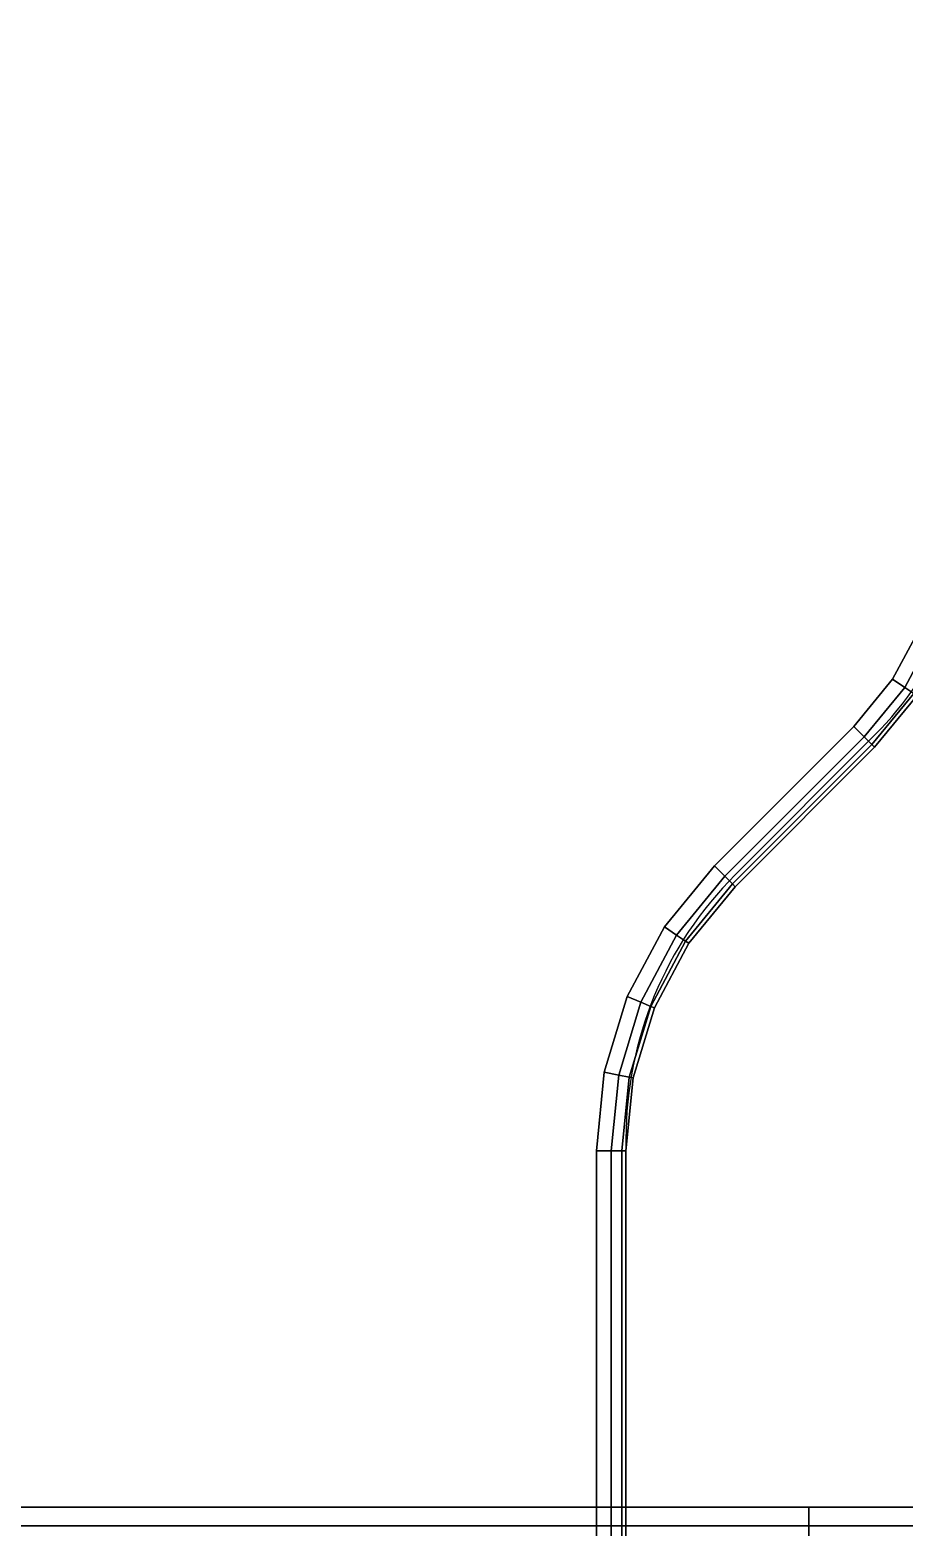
# Model space of a CAD drawing. Extents: x -170 to 1783, y -20 to 1205.
# Drawn here: x 572.45 to 575.96, y 260.56 to 266.57 of the extents above; entities that cross this region are included whole.
import ezdxf

# ---------------------------------------------------------------- set-up
doc = ezdxf.new("R2010")
doc.units = 0
doc.header["$LTSCALE"] = 96
doc.header["$MEASUREMENT"] = 0
for name, color, linetype in [('A-FURN-3-WKSF-BRACKET', 7, 'Continuous'), ('A-FURN-3-WKSF-TOP', 7, 'Continuous'), ('A-FURN-3-WKSF-TRIM', 7, 'Continuous'), ('A-FURN-P-WKSF', 7, 'Continuous'), ('A-FURN-P-WKSF-SUPPORT', 7, 'Continuous'), ('MAIN_WKSURF', 7, 'Continuous'), ('MAIN_WRKSFC-SUPP', 7, 'Continuous')]:
    doc.layers.add(name, color=color, linetype=linetype)

# ---------------------------------------------------------------- blocks, each defined once
blk = doc.blocks.new('EC-WYC-46-2424-T')
at = {"layer": 'A-FURN-3-WKSF-TOP', "color": 60, "linetype": 'Continuous'}
for points, invisible_edges in [([(46.632, -0.118, 27.75), (13.78, -23.882, 27.75), (15.1294, -23.9704, 27.75), (16.4557, -24.2343, 27.75)], 9), ([(46.632, -0.118, 27.75), (28.0666, -0.118, 27.75), (27.8228, -0.142, 27.75), (13.78, -23.882, 27.75)], 12), ([(46.632, -0.118, 29), (13.78, -23.882, 29), (27.8228, -0.142, 29), (28.0666, -0.118, 29)], 3), ([(46.632, -0.118, 29), (16.4557, -24.2343, 29), (15.1294, -23.9704, 29), (13.78, -23.882, 29)], 9), ([(18.949, -25.267, 27.75), (46.632, -0.118, 27.75), (16.4557, -24.2343, 27.75), (17.7362, -24.6689, 27.75)], 3), ([(18.949, -25.267, 29), (17.7362, -24.6689, 29), (16.4557, -24.2343, 29), (46.632, -0.118, 29)], 12), ([(46.632, -0.118, 27.75), (18.949, -25.267, 27.75), (20.0734, -26.0183, 27.75), (21.0901, -26.9099, 27.75)], 9), ([(46.632, -0.118, 29), (21.0901, -26.9099, 29), (20.0734, -26.0183, 29), (18.949, -25.267, 29)], 9), ([(21.0901, -26.9099, 27.75), (47.257, -0.2855, 27.75), (46.9555, -0.1606, 27.75), (46.632, -0.118, 27.75)], 9), ([(21.0901, -26.9099, 29), (46.632, -0.118, 29), (46.9555, -0.1606, 29), (47.257, -0.2855, 29)], 9), ([(47.257, -0.2855, 27.75), (21.0901, -26.9099, 27.75), (47.7145, -0.743, 27.75), (47.5159, -0.4841, 27.75)], 3), ([(47.257, -0.2855, 29), (47.5159, -0.4841, 29), (47.7145, -0.743, 29), (21.0901, -26.9099, 29)], 12), ([(21.0901, -26.9099, 27.75), (47.882, -1.368, 27.75), (47.8394, -1.0445, 27.75), (47.7145, -0.743, 27.75)], 9), ([(21.0901, -26.9099, 29), (47.7145, -0.743, 29), (47.8394, -1.0445, 29), (47.882, -1.368, 29)], 9), ([(47.882, -1.368, 27.75), (21.0901, -26.9099, 27.75), (21.9817, -27.9266, 27.75), (22.733, -29.051, 27.75)], 9), ([(47.882, -1.368, 29), (22.733, -29.051, 29), (21.9817, -27.9266, 29), (21.0901, -26.9099, 29)], 9), ([(22.733, -29.051, 27.75), (23.3311, -30.2638, 27.75), (23.7657, -31.5443, 27.75), (47.882, -1.368, 27.75)], 12), ([(22.733, -29.051, 29), (47.882, -1.368, 29), (23.7657, -31.5443, 29), (23.3311, -30.2638, 29)], 3), ([(47.882, -1.368, 27.75), (23.7657, -31.5443, 27.75), (24.0296, -32.8706, 27.75), (24.118, -34.22, 27.75)], 9), ([(47.882, -1.368, 29), (24.118, -34.22, 29), (24.0296, -32.8706, 29), (23.7657, -31.5443, 29)], 9), ([(47.882, -1.368, 27.75), (24.118, -34.22, 27.75), (47.858, -20.2252, 27.75), (47.882, -19.9814, 27.75)], 3), ([(47.882, -1.368, 29), (47.882, -19.9814, 29), (47.858, -20.2252, 29), (24.118, -34.22, 29)], 12), ([(47.6713, -20.6758, 27.75), (47.7869, -20.4597, 27.75), (47.858, -20.2252, 27.75), (24.118, -34.22, 27.75)], 12), ([(47.6713, -20.6758, 29), (24.118, -34.22, 29), (47.858, -20.2252, 29), (47.7869, -20.4597, 29)], 3), ([(24.118, -34.22, 27.75), (46.9559, -21.4252, 27.75), (47.5159, -20.8652, 27.75), (47.6713, -20.6758, 27.75)], 9), ([(24.118, -34.22, 29), (47.6713, -20.6758, 29), (47.5159, -20.8652, 29), (46.9559, -21.4252, 29)], 9), ([(46.6052, -21.9501, 27.75), (46.7547, -21.6704, 27.75), (46.9559, -21.4252, 27.75), (24.118, -34.22, 27.75)], 12), ([(46.6052, -21.9501, 29), (24.118, -34.22, 29), (46.9559, -21.4252, 29), (46.7547, -21.6704, 29)], 3), ([(24.118, -34.22, 27.75), (46.482, -22.5693, 27.75), (46.5131, -22.2537, 27.75), (46.6052, -21.9501, 27.75)], 9), ([(24.118, -34.22, 29), (46.6052, -21.9501, 29), (46.5131, -22.2537, 29), (46.482, -22.5693, 29)], 9), ([(46.482, -22.5693, 27.75), (24.118, -34.22, 27.75), (46.5131, -25.8423, 27.75), (46.482, -25.5267, 27.75)], 3), ([(46.482, -22.5693, 29), (46.482, -25.5267, 29), (46.5131, -25.8423, 29), (24.118, -34.22, 29)], 12)]:
    blk.add_3dface(points, dxfattribs=dict(at, invisible_edges=invisible_edges))
at = {"layer": 'A-FURN-3-WKSF-TRIM', "color": 40, "linetype": 'Continuous'}
for points in [[(47.6713, -20.6758, 27.75), (47.7204, -20.7086, 27.7658), (47.8414, -20.4823, 27.7658), (47.7869, -20.4597, 27.75)], [(47.7204, -20.7086, 28.9842), (47.6713, -20.6758, 29), (47.7869, -20.4597, 29), (47.8414, -20.4823, 28.9842)], [(47.5159, -20.8652, 27.75), (47.5576, -20.907, 27.7658), (47.7204, -20.7086, 27.7658), (47.6713, -20.6758, 27.75)], [(47.5576, -20.907, 28.9842), (47.5159, -20.8652, 29), (47.6713, -20.6758, 29), (47.7204, -20.7086, 28.9842)], [(47.5576, -20.907, 27.7658), (47.5881, -20.9375, 27.809), (47.7563, -20.7326, 27.809), (47.7204, -20.7086, 27.7658)], [(47.5881, -20.9375, 28.941), (47.5576, -20.907, 28.9842), (47.7204, -20.7086, 28.9842), (47.7563, -20.7326, 28.941)], [(47.5881, -20.9375, 27.809), (47.5993, -20.9487, 27.868), (47.7695, -20.7414, 27.868), (47.7563, -20.7326, 27.809)], [(47.5993, -20.9487, 28.882), (47.5881, -20.9375, 28.941), (47.7563, -20.7326, 28.941), (47.7695, -20.7414, 28.882)], [(47.5993, -20.9487, 27.868), (47.5993, -20.9487, 28.882), (47.7695, -20.7414, 28.882), (47.7695, -20.7414, 27.868)], [(47.5159, -20.8652, 29), (47.5576, -20.907, 28.9842), (46.9976, -21.4669, 28.9842), (46.9559, -21.4252, 29)], [(47.5576, -20.907, 27.7658), (47.5159, -20.8652, 27.75), (46.9559, -21.4252, 27.75), (46.9976, -21.4669, 27.7658)], [(47.5576, -20.907, 28.9842), (47.5881, -20.9375, 28.941), (47.0282, -21.4975, 28.941), (46.9976, -21.4669, 28.9842)], [(47.5881, -20.9375, 27.809), (47.5576, -20.907, 27.7658), (46.9976, -21.4669, 27.7658), (47.0282, -21.4975, 27.809)], [(47.5881, -20.9375, 28.941), (47.5993, -20.9487, 28.882), (47.0393, -21.5087, 28.882), (47.0282, -21.4975, 28.941)], [(47.5993, -20.9487, 27.868), (47.5881, -20.9375, 27.809), (47.0282, -21.4975, 27.809), (47.0393, -21.5087, 27.868)], [(47.5993, -20.9487, 28.882), (47.5993, -20.9487, 27.868), (47.0393, -21.5087, 27.868), (47.0393, -21.5087, 28.882)], [(46.7547, -21.6704, 27.75), (46.8037, -21.7032, 27.7658), (46.9976, -21.4669, 27.7658), (46.9559, -21.4252, 27.75)], [(46.8037, -21.7032, 28.9842), (46.7547, -21.6704, 29), (46.9559, -21.4252, 29), (46.9976, -21.4669, 28.9842)], [(46.8037, -21.7032, 27.7658), (46.8396, -21.7272, 27.809), (47.0282, -21.4975, 27.809), (46.9976, -21.4669, 27.7658)], [(46.8396, -21.7272, 28.941), (46.8037, -21.7032, 28.9842), (46.9976, -21.4669, 28.9842), (47.0282, -21.4975, 28.941)], [(46.8396, -21.7272, 27.809), (46.8528, -21.736, 27.868), (47.0393, -21.5087, 27.868), (47.0282, -21.4975, 27.809)], [(46.8528, -21.736, 28.882), (46.8396, -21.7272, 28.941), (47.0282, -21.4975, 28.941), (47.0393, -21.5087, 28.882)], [(46.8528, -21.736, 27.868), (46.8528, -21.736, 28.882), (47.0393, -21.5087, 28.882), (47.0393, -21.5087, 27.868)], [(46.6052, -21.9501, 27.75), (46.6597, -21.9727, 27.7658), (46.8037, -21.7032, 27.7658), (46.7547, -21.6704, 27.75)], [(46.6597, -21.9727, 28.9842), (46.6052, -21.9501, 29), (46.7547, -21.6704, 29), (46.8037, -21.7032, 28.9842)], [(46.6597, -21.9727, 27.7658), (46.6996, -21.9892, 27.809), (46.8396, -21.7272, 27.809), (46.8037, -21.7032, 27.7658)], [(46.6996, -21.9892, 28.941), (46.6597, -21.9727, 28.9842), (46.8037, -21.7032, 28.9842), (46.8396, -21.7272, 28.941)], [(46.6996, -21.9892, 27.809), (46.7142, -21.9953, 27.868), (46.8528, -21.736, 27.868), (46.8396, -21.7272, 27.809)], [(46.7142, -21.9953, 28.882), (46.6996, -21.9892, 28.941), (46.8396, -21.7272, 28.941), (46.8528, -21.736, 28.882)], [(46.7142, -21.9953, 27.868), (46.7142, -21.9953, 28.882), (46.8528, -21.736, 28.882), (46.8528, -21.736, 27.868)], [(46.5131, -22.2537, 27.75), (46.571, -22.2652, 27.7658), (46.6597, -21.9727, 27.7658), (46.6052, -21.9501, 27.75)], [(46.571, -22.2652, 28.9842), (46.5131, -22.2537, 29), (46.6052, -21.9501, 29), (46.6597, -21.9727, 28.9842)], [(46.571, -22.2652, 27.7658), (46.6133, -22.2736, 27.809), (46.6996, -21.9892, 27.809), (46.6597, -21.9727, 27.7658)], [(46.6133, -22.2736, 28.941), (46.571, -22.2652, 28.9842), (46.6597, -21.9727, 28.9842), (46.6996, -21.9892, 28.941)], [(46.6133, -22.2736, 27.809), (46.6288, -22.2767, 27.868), (46.7142, -21.9953, 27.868), (46.6996, -21.9892, 27.809)], [(46.6288, -22.2767, 28.882), (46.6133, -22.2736, 28.941), (46.6996, -21.9892, 28.941), (46.7142, -21.9953, 28.882)], [(46.6288, -22.2767, 27.868), (46.6288, -22.2767, 28.882), (46.7142, -21.9953, 28.882), (46.7142, -21.9953, 27.868)], [(46.482, -22.5693, 27.75), (46.541, -22.5693, 27.7658), (46.571, -22.2652, 27.7658), (46.5131, -22.2537, 27.75)], [(46.541, -22.5693, 28.9842), (46.482, -22.5693, 29), (46.5131, -22.2537, 29), (46.571, -22.2652, 28.9842)], [(46.541, -22.5693, 27.7658), (46.5842, -22.5693, 27.809), (46.6133, -22.2736, 27.809), (46.571, -22.2652, 27.7658)], [(46.5842, -22.5693, 28.941), (46.541, -22.5693, 28.9842), (46.571, -22.2652, 28.9842), (46.6133, -22.2736, 28.941)], [(46.5842, -22.5693, 27.809), (46.6, -22.5693, 27.868), (46.6288, -22.2767, 27.868), (46.6133, -22.2736, 27.809)], [(46.6, -22.5693, 28.882), (46.5842, -22.5693, 28.941), (46.6133, -22.2736, 28.941), (46.6288, -22.2767, 28.882)], [(46.6, -22.5693, 27.868), (46.6, -22.5693, 28.882), (46.6288, -22.2767, 28.882), (46.6288, -22.2767, 27.868)], [(46.482, -22.5693, 29), (46.541, -22.5693, 28.9842), (46.541, -25.5267, 28.9842), (46.482, -25.5267, 29)], [(46.541, -22.5693, 27.7658), (46.482, -22.5693, 27.75), (46.482, -25.5267, 27.75), (46.541, -25.5267, 27.7658)], [(46.541, -22.5693, 28.9842), (46.5842, -22.5693, 28.941), (46.5842, -25.5267, 28.941), (46.541, -25.5267, 28.9842)], [(46.5842, -22.5693, 27.809), (46.541, -22.5693, 27.7658), (46.541, -25.5267, 27.7658), (46.5842, -25.5267, 27.809)], [(46.5842, -22.5693, 28.941), (46.6, -22.5693, 28.882), (46.6, -25.5267, 28.882), (46.5842, -25.5267, 28.941)], [(46.6, -22.5693, 27.868), (46.5842, -22.5693, 27.809), (46.5842, -25.5267, 27.809), (46.6, -25.5267, 27.868)], [(46.6, -22.5693, 28.882), (46.6, -22.5693, 27.868), (46.6, -25.5267, 27.868), (46.6, -25.5267, 28.882)]]:
    blk.add_3dface(points, dxfattribs=at)
at = {"layer": 'A-FURN-P-WKSF', "color": 7, "linetype": 'Continuous'}
for p, q in [((47.0393, -21.4607), (47.5993, -20.9007)), ((46.6, -22.5213), (46.6, -25.4787))]:
    blk.add_line(p, q, dxfattribs=at)
for centre, radius, start, end in [((46.632, -19.9334), 1.368, 315, 360), ((48.1, -22.5213), 1.5, 135, 180)]:
    blk.add_arc(centre, radius, start, end, dxfattribs=at)
blk = doc.blocks.new('EC-JUS-CANT-L-CH')
at = {"layer": 'A-FURN-3-WKSF-BRACKET', "color": 30, "linetype": 'Continuous'}
for points in [[(0, 0, 28), (0.075, 0, 28), (0.075, -0.665, 28), (0, -0.665, 28)], [(0, -0.665, 19.075), (0.075, -0.665, 19.075), (0.075, 0, 19.075), (0, 0, 19.075)], [(0, -0.665, 28.075), (1.62, -0.665, 28.075), (1.62, -15.915, 28.075), (0, -15.915, 28.075)], [(0, -0.665, 28.075), (0.075, -0.665, 28), (1.62, -0.665, 28), (1.62, -0.665, 28.075)], [(0, -15.915, 28.075), (0.075, -15.915, 28), (0.075, -0.665, 28), (0, -0.665, 28.075)], [(0, -15.915, 27.487), (0.075, -15.915, 27.487), (0.075, -0.665, 19.075), (0, -0.665, 19.075)], [(0.075, -15.915, 28), (1.62, -15.915, 28), (1.62, -0.665, 28), (0.075, -0.665, 28)], [(0.075, -15.915, 27.562), (0.5, -15.915, 27.562), (0.5, -0.665, 19.15), (0.075, -0.665, 19.15)], [(0.075, -0.665, 19.075), (0.5, -0.665, 19.075), (0.5, -15.915, 27.487), (0.075, -15.915, 27.487)], [(0.075, -0.665, 19.075), (0.075, -0.665, 19.15), (0.5, -0.665, 19.15), (0.5, -0.665, 19.075)]]:
    blk.add_3dface(points, dxfattribs=at)
for points, invisible_edges in [([(0, 0, 28), (0, -0.665, 28), (0, 0, 19.075)], 2), ([(0, -0.665, 28.075), (0, -0.665, 19.075), (0, 0, 19.075)], 13), ([(0.075, 0, 19.075), (0.075, -0.665, 28), (0.075, 0, 28)], 1), ([(0.075, -0.665, 28), (0.075, 0, 19.075), (0.075, -0.665, 19.075)], 13), ([(0, -1.203, 25.2747), (0, -1.1832, 25.2564), (0, -1.1664, 25.2353), (0, -0.665, 28.075)], 12), ([(0, -1.1664, 25.2353), (0, -1.1529, 25.212), (0, -1.143, 25.1869), (0, -0.665, 28.075)], 12), ([(0, -1.143, 25.1869), (0, -1.137, 25.1607), (0, -1.135, 25.1338), (0, -0.665, 28.075)], 12), ([(0, -2.8238, 26.5573), (0, -2.8061, 26.5475), (0, -2.7897, 26.5359), (0, -0.665, 28.075)], 12), ([(0, -1.3014, 24.1367), (0, -1.3678, 24.1441), (0, -1.427, 24.1753), (0, -0.665, 19.075)], 12), ([(0, -1.183, 24.1939), (0, -1.2368, 24.1541), (0, -1.3014, 24.1367), (0, -0.665, 19.075)], 12), ([(0, -1.135, 24.3162), (0, -1.1474, 24.2505), (0, -1.183, 24.1939), (0, -0.665, 19.075)], 12), ([(0, -0.665, 28.075), (0, -1.135, 25.1338), (0, -1.135, 24.3162), (0, -0.665, 19.075)], 13), ([(0, -15.915, 27.487), (0, -3.9302, 26.575), (0, -2.9017, 26.575), (0, -0.665, 28.075)], 13), ([(0, -0.665, 19.075), (0, -1.427, 24.1753), (0, -4.0422, 26.2541), (0, -15.915, 27.487)], 5), ([(0, -2.8617, 26.5705), (0, -2.8424, 26.5649), (0, -2.8238, 26.5573), (0, -0.665, 28.075)], 12), ([(0, -2.9017, 26.575), (0, -2.8816, 26.5739), (0, -2.8617, 26.5705), (0, -0.665, 28.075)], 12), ([(0, -2.7897, 26.5359), (0, -1.203, 25.2747), (0, -0.665, 28.075)], 14), ([(0, -15.915, 28.075), (0, -15.915, 27.487), (0, -0.665, 28.075)], 2), ([(0.075, -1.203, 25.2747), (0.075, -0.665, 28), (0.075, -1.1664, 25.2353), (0.075, -1.1832, 25.2564)], 3), ([(0.075, -1.1664, 25.2353), (0.075, -0.665, 28), (0.075, -1.143, 25.1869), (0.075, -1.1529, 25.212)], 3), ([(0.075, -1.143, 25.1869), (0.075, -0.665, 28), (0.075, -1.135, 25.1338), (0.075, -1.137, 25.1607)], 3), ([(0.075, -2.8238, 26.5573), (0.075, -0.665, 28), (0.075, -2.7897, 26.5359), (0.075, -2.8061, 26.5475)], 3), ([(0.075, -1.135, 24.3162), (0.075, -0.665, 19.075), (0.075, -1.183, 24.1939), (0.075, -1.1474, 24.2505)], 3), ([(0.075, -1.183, 24.1939), (0.075, -0.665, 19.075), (0.075, -1.3014, 24.1367), (0.075, -1.2368, 24.1541)], 3), ([(0.075, -1.3014, 24.1367), (0.075, -0.665, 19.075), (0.075, -1.427, 24.1753), (0.075, -1.3678, 24.1441)], 3), ([(0.075, -0.665, 28), (0.075, -0.665, 19.075), (0.075, -1.135, 24.3162), (0.075, -1.135, 25.1338)], 11), ([(0.075, -0.665, 19.075), (0.075, -15.915, 27.487), (0.075, -4.0422, 26.2541), (0.075, -1.427, 24.1753)], 10), ([(0.075, -15.915, 27.487), (0.075, -0.665, 28), (0.075, -2.9017, 26.575), (0.075, -3.9302, 26.575)], 11), ([(0.075, -2.9017, 26.575), (0.075, -0.665, 28), (0.075, -2.8617, 26.5705), (0.075, -2.8816, 26.5739)], 3), ([(0.075, -2.8617, 26.5705), (0.075, -0.665, 28), (0.075, -2.8238, 26.5573), (0.075, -2.8424, 26.5649)], 3), ([(0.075, -2.7897, 26.5359), (0.075, -0.665, 28), (0.075, -1.203, 25.2747)], 3), ([(0.075, -15.915, 28), (0.075, -0.665, 28), (0.075, -15.915, 27.487)], 2), ([(0.075, -1.135, 24.3162), (0.075, -1.1474, 24.2505), (0, -1.1474, 24.2505), (0, -1.135, 24.3162)], 10), ([(0, -1.137, 25.1607), (0.075, -1.137, 25.1607), (0.075, -1.135, 25.1338), (0, -1.135, 25.1338)], 5), ([(0, -1.135, 25.1338), (0.075, -1.135, 25.1338), (0.075, -1.135, 24.3162), (0, -1.135, 24.3162)], 5), ([(0, -1.143, 25.1869), (0.075, -1.143, 25.1869), (0.075, -1.137, 25.1607), (0, -1.137, 25.1607)], 5), ([(0, -1.1529, 25.212), (0.075, -1.1529, 25.212), (0.075, -1.143, 25.1869), (0, -1.143, 25.1869)], 5), ([(0.075, -1.1474, 24.2505), (0.075, -1.183, 24.1939), (0, -1.183, 24.1939), (0, -1.1474, 24.2505)], 10), ([(0, -1.1664, 25.2353), (0.075, -1.1664, 25.2353), (0.075, -1.1529, 25.212), (0, -1.1529, 25.212)], 5), ([(0, -1.1832, 25.2564), (0.075, -1.1832, 25.2564), (0.075, -1.1664, 25.2353), (0, -1.1664, 25.2353)], 5), ([(0.075, -1.183, 24.1939), (0.075, -1.2368, 24.1541), (0, -1.2368, 24.1541), (0, -1.183, 24.1939)], 10), ([(0, -1.203, 25.2747), (0.075, -1.203, 25.2747), (0.075, -1.1832, 25.2564), (0, -1.1832, 25.2564)], 5), ([(0, -2.7897, 26.5359), (0.075, -2.7897, 26.5359), (0.075, -1.203, 25.2747), (0, -1.203, 25.2747)], 5), ([(0.075, -1.2368, 24.1541), (0.075, -1.3014, 24.1367), (0, -1.3014, 24.1367), (0, -1.2368, 24.1541)], 10), ([(0.075, -1.3014, 24.1367), (0.075, -1.3678, 24.1441), (0, -1.3678, 24.1441), (0, -1.3014, 24.1367)], 10), ([(0.075, -1.3678, 24.1441), (0.075, -1.427, 24.1753), (0, -1.427, 24.1753), (0, -1.3678, 24.1441)], 10), ([(0, -1.427, 24.1753), (0.075, -1.427, 24.1753), (0.075, -4.0422, 26.2541), (0, -4.0422, 26.2541)], 5), ([(0, -2.8061, 26.5475), (0.075, -2.8061, 26.5475), (0.075, -2.7897, 26.5359), (0, -2.7897, 26.5359)], 5), ([(0, -2.8238, 26.5573), (0.075, -2.8238, 26.5573), (0.075, -2.8061, 26.5475), (0, -2.8061, 26.5475)], 5), ([(0, -2.8424, 26.5649), (0.075, -2.8424, 26.5649), (0.075, -2.8238, 26.5573), (0, -2.8238, 26.5573)], 5), ([(0, -2.8617, 26.5705), (0.075, -2.8617, 26.5705), (0.075, -2.8424, 26.5649), (0, -2.8424, 26.5649)], 5), ([(0, -2.8816, 26.5739), (0.075, -2.8816, 26.5739), (0.075, -2.8617, 26.5705), (0, -2.8617, 26.5705)], 5), ([(0, -2.9017, 26.575), (0.075, -2.9017, 26.575), (0.075, -2.8816, 26.5739), (0, -2.8816, 26.5739)], 5), ([(0, -3.9302, 26.575), (0.075, -3.9302, 26.575), (0.075, -2.9017, 26.575), (0, -2.9017, 26.575)], 5)]:
    blk.add_3dface(points, dxfattribs=dict(at, invisible_edges=invisible_edges))
at = {"layer": 'A-FURN-P-WKSF-SUPPORT', "color": 212, "linetype": 'Continuous'}
for p, q in [((0, -15.915), (0, 0)), ((0, -0.665), (1.62, -0.665))]:
    blk.add_line(p, q, dxfattribs=at)

msp = doc.modelspace()

# ---------------------------------------------------------------- block references
at = {"layer": 'MAIN_WKSURF', "color": 47, "linetype": 'Continuous'}
msp.add_blockref('EC-WYC-46-2424-T', (528.24146, 284.63599), dxfattribs=at)
at = {"layer": 'MAIN_WRKSFC-SUPP', "color": 47, "linetype": 'Continuous', "rotation": 270}
msp.add_blockref('EC-JUS-CANT-L-CH', (576.24146, 260.63599), dxfattribs=at)

doc.saveas('drawing.dxf')
